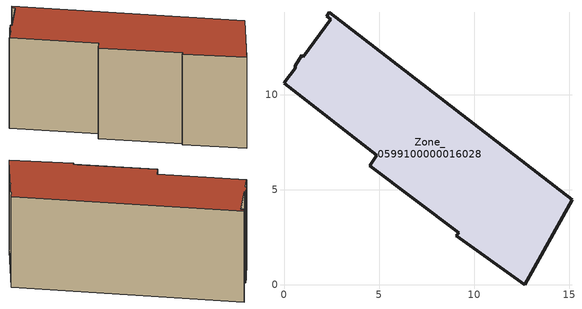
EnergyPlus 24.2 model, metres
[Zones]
Zone_0599100000016028
 floor ground (C_G): 0.58,11.41 0.58,11.53 0.93,12.08 1.02,12.01 2.45,13.97 2.24,14.13 2.38,14.35 15.15,4.48 12.66,0 9.07,2.6 9.2,2.75 4.52,6.28 4.89,6.83 0,10.62 0.07,10.7 z0.1
 wall outside (C_F): 9.07,2.6 12.66,0 15.15,4.48 2.38,14.35 2.24,14.13 2.45,13.97 1.02,12.01 0.93,12.08 0.58,11.53 0.58,11.41 0.07,10.7 0,10.62 4.89,6.83 4.52,6.28 9.2,2.75 9.07,2.6 z0.1:7.25
 roof outside (C_R): 2.38,14.35 2.24,14.13 2.45,13.97 1.02,12.01 0.93,12.08 0.58,11.53 0.58,11.41 0.07,10.7 0,10.62 4.89,6.83 4.52,6.28 9.2,2.75 9.07,2.6 12.66,0 15.15,4.48 z7.25
[BUILDING]
Pand.0599100000016028: North Axis=0; Terrain=City; Loads Convergence Tolerance Value=0.04; Temperature Convergence Tolerance Value=0.4; Solar Distribution=FullExterior; Maximum Number of Warmup Days=25; Minimum Number of Warmup Days=1
[Site:Location]
Rotterdam.The.Hague.AP_ZH_NLD Design_Conditions: Latitude=51.96; Longitude=4.45; Time Zone=1; Elevation=-4.5
[SITE:GROUNDTEMPERATURE:BUILDINGSURFACE]
18, 18, 18, 18, 18, 18, 18, 18, 18, 18, 18, 18
[MATERIAL] Thermal Absorptance=0.9; Solar Absorptance=0.7; Visible Absorptance=0.7
Name | Roughness | Thickness | Conductivity | Density | Specific Heat
G.D.1965 | MediumSmooth | 0.15 | 1 | 540 | 1210
F.D.1965 | Rough | 0.3 | 0.857143 | 1920 | 840
R.D.1965 | MediumRough | 0.2 | 0.08 | 1500 | 1000
[CONSTRUCTION]
C_G: G.D.1965
C_F: F.D.1965
C_R: R.D.1965
[ZONE]
Zone_0599100000016028: Type=1; Multiplier=1; Ceiling Height=Autocalculate; Volume=Autocalculate; Floor Area=autocalculate; Part of Total Floor Area=Yes
[ZONEINFILTRATION:DESIGNFLOWRATE]
Infil_Zone_0599100000016028: Zone or ZoneList or Space or SpaceList=Zone_0599100000016028; Schedule=AlwaysOn; Design Flow Rate Calculation Method=Flow/Area; Flow Rate per Floor Area=0.0042; Constant Term Coefficient=1; Temperature Term Coefficient=0; Velocity Term Coefficient=0; Velocity Squared Term Coefficient=0
[HVACTEMPLATE:ZONE:IDEALLOADSAIRSYSTEM]
Zone_0599100000016028: Maximum Heating Supply Air Temperature=50; Minimum Cooling Supply Air Temperature=13; Maximum Heating Supply Air Humidity Ratio=0.0156; Minimum Cooling Supply Air Humidity Ratio=0.0077; Heating Limit=NoLimit; Cooling Limit=NoLimit; Dehumidification Control Type=ConstantSensibleHeatRatio; Cooling Sensible Heat Ratio=0.7; Dehumidification Setpoint=60; Humidification Control Type=None; Humidification Setpoint=30; Outdoor Air Method=None; Outdoor Air Flow Rate per Person=0.00944; Outdoor Air Flow Rate per Zone Floor Area=0; Outdoor Air Flow Rate per Zone=0; Demand Controlled Ventilation Type=None; Outdoor Air Economizer Type=NoEconomizer; Heat Recovery Type=None; Sensible Heat Recovery Effectiveness=0.7; Latent Heat Recovery Effectiveness=0.65
[ZONECONTROL:THERMOSTAT]
ThermostatControl_Zone_0599100000016028: Zone or ZoneList=Zone_0599100000016028; Control Type Schedule=DualSetpointControlType; Control 1=Thermostat_Zone_0599100000016028; Temperature Difference Between Cutout And Setpoint=0
[THERMOSTATSETPOINT:DUALSETPOINT]
Thermostat_Zone_0599100000016028: Heating Setpoint Temperature Schedule=HeatingSetpoint_Zone_0599100000016028; Cooling Setpoint Temperature Schedule=CoolingSetpoint_Zone_0599100000016028
[SCHEDULE:COMPACT]
HeatingSetpoint_Zone_0599100000016028: Through: 12/31, For: AllDays, Until: 24:00, 21
CoolingSetpoint_Zone_0599100000016028: Through: 12/31, For: AllDays, Until: 24:00, 24
DualSetpointControlType: Through: 12/31, For: AllDays, Until: 24:00, 4
AlwaysOn: Through: 12/31, For: AllDays, Until: 24:00, 1
